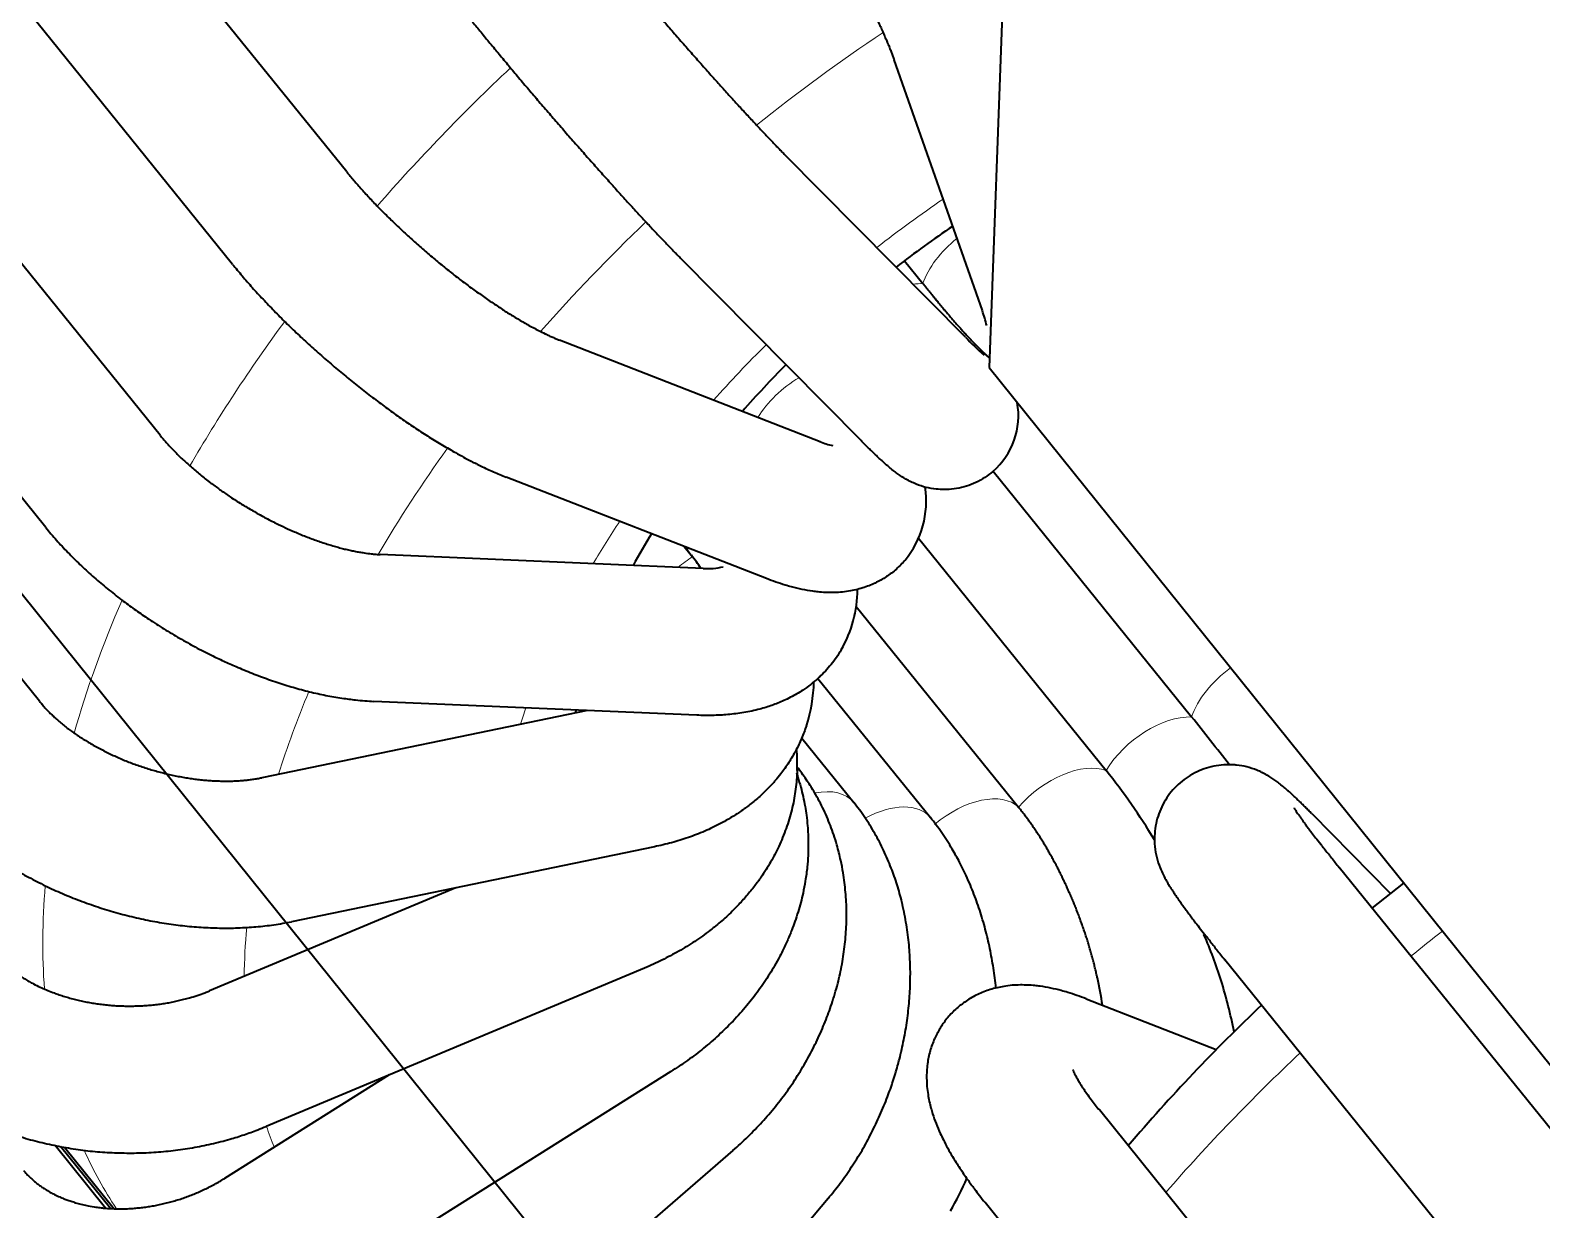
# Model space of a CAD drawing. Extents: x 23 to 417, y 3 to 294.
# Drawn here: x 360.153 to 362.21, y 127.856 to 129.461 of the extents above; entities that cross this region are included whole.
import ezdxf

# ---------------------------------------------------------------- set-up
doc = ezdxf.new("R2010")
doc.units = 0
doc.layers.get('0').update_dxf_attribs({"lineweight": 13})

# ---------------------------------------------------------------- blocks, each defined once
blk = doc.blocks.new('BLOCK4683')
at = {"color": 7, "lineweight": 35}
blk.add_line((88.586, 4.394), (-1.494, 116.384), dxfattribs=at)
blk = doc.blocks.new('BLOCK4697')
at = {"color": 7, "lineweight": 35, "ltscale": 0.298843}
blk.add_line((6.818, -19.943), (6.381, -31.889), dxfattribs=at)
at = {"color": 7, "lineweight": 35, "ltscale": 0.111987}
for p, q in [((2.009, -30.558), (-0.806, -27.074)), ((1.232, -31.187), (-1.584, -27.703)), ((0.738, -32.349), (-2.077, -28.865)), ((-0.039, -32.978), (-2.855, -29.494)), ((-0.083, -34.16), (-2.899, -30.676)), ((11.579, -38.776), (8.764, -35.292)), ((10.802, -39.404), (7.986, -35.92)), ((9.946, -40.426), (7.131, -36.941)), ((9.168, -41.054), (6.353, -37.57))]:
    blk.add_line(p, q, dxfattribs=at)
at = {"color": 7, "lineweight": 35, "ltscale": 0.045231}
blk.add_line((6.335, -31.502), (5.735, -29.796), dxfattribs=at)
at = {"color": 7, "lineweight": 35, "ltscale": 0.043663}
for p, q in [((6.22, -31.683), (4.991, -30.442)), ((5.509, -32.386), (4.281, -31.145))]:
    blk.add_line(p, q, dxfattribs=at)
at = {"color": 7, "lineweight": 35, "ltscale": 0.004997}
blk.add_line((5.804, -31.163), (5.93, -31.318), dxfattribs=at)
at = {"color": 7, "lineweight": 35, "ltscale": 0.047578}
for p, q in [((5.23, -32.394), (3.456, -31.702)), ((4.866, -33.325), (3.093, -32.634))]:
    blk.add_line(p, q, dxfattribs=at)
at = {"color": 7, "lineweight": 35, "ltscale": 0.167404}
blk.add_line((6.381, -31.889), (10.578, -37.106), dxfattribs=at)
at = {"color": 7, "lineweight": 35, "ltscale": 0.053729}
blk.add_line((6.408, -32.595), (7.759, -34.266), dxfattribs=at)
at = {"color": 7, "lineweight": 35, "ltscale": 0.001908}
blk.add_line((4.306, -33.107), (4.354, -33.166), dxfattribs=at)
at = {"color": 7, "lineweight": 35, "ltscale": 0.050819}
blk.add_line((5.9, -33.05), (7.178, -34.631), dxfattribs=at)
at = {"color": 7, "lineweight": 35, "ltscale": 0.054969}
for p, q in [((4.434, -33.256), (2.237, -33.162)), ((4.391, -34.255), (2.194, -34.161))]:
    blk.add_line(p, q, dxfattribs=at)
at = {"color": 7, "lineweight": 35, "ltscale": 0.043944}
blk.add_line((5.476, -33.514), (6.581, -34.881), dxfattribs=at)
at = {"color": 7, "lineweight": 35, "ltscale": 0.030437}
blk.add_line((5.216, -34.005), (5.981, -34.951), dxfattribs=at)
at = {"color": 7, "lineweight": 35, "ltscale": 0.056613}
blk.add_line((3.648, -34.223), (1.43, -34.68), dxfattribs=at)
at = {"color": 7, "lineweight": 35, "ltscale": 0.000517473}
blk.add_line((3.566, -34.24), (3.57, -34.22), dxfattribs=at)
at = {"color": 7, "lineweight": 35, "ltscale": 0.014055}
blk.add_line((5.105, -34.411), (5.459, -34.848), dxfattribs=at)
at = {"color": 7, "lineweight": 35, "ltscale": 0.019068}
blk.add_line((8.577, -34.924), (9.113, -35.467), dxfattribs=at)
at = {"color": 7, "lineweight": 35, "ltscale": 0.063065}
blk.add_line((4.103, -35.15), (1.632, -35.66), dxfattribs=at)
at = {"color": 7, "lineweight": 35, "ltscale": 0.045444}
blk.add_line((2.751, -35.429), (1.074, -36.131), dxfattribs=at)
at = {"color": 7, "lineweight": 35, "ltscale": 0.006878}
blk.add_line((8.987, -35.568), (9.203, -35.397), dxfattribs=at)
at = {"color": 7, "lineweight": 35, "ltscale": 0.069817}
blk.add_line((4.036, -35.975), (1.46, -37.053), dxfattribs=at)
at = {"color": 7, "lineweight": 35, "ltscale": 0.023733}
blk.add_line((7.042, -36.185), (7.926, -36.53), dxfattribs=at)
at = {"color": 7, "lineweight": 35, "ltscale": 0.033116}
blk.add_line((2.298, -36.702), (1.176, -37.407), dxfattribs=at)
at = {"color": 7, "lineweight": 35, "ltscale": 0.073979}
blk.add_line((4.214, -36.68), (1.708, -38.254), dxfattribs=at)
at = {"color": 7, "lineweight": 35, "ltscale": 0.013708}
blk.add_line((0.368, -37.61), (0.024, -37.183), dxfattribs=at)
at = {"color": 7, "lineweight": 35, "ltscale": 0.013548}
blk.add_line((0.402, -37.612), (0.061, -37.19), dxfattribs=at)
at = {"color": 7, "lineweight": 35, "ltscale": 0.013425}
blk.add_line((0.088, -37.195), (0.425, -37.613), dxfattribs=at)
at = {"color": 7, "lineweight": 35, "ltscale": 0.074915}
blk.add_line((4.637, -37.217), (2.372, -39.178), dxfattribs=at)
at = {"color": 7, "lineweight": 35, "ltscale": 0.072492}
blk.add_line((5.285, -37.543), (3.414, -39.759), dxfattribs=at)
at = {"color": 7, "lineweight": 35}
for centre, radius, start, end in [((10.359, -37.173), 7.541, 124.0815, 127.6931), ((5.647, -31.76), 0.734, 12.3137, 20.4983), ((7.814, -30.148), 2.213, 223.9075, 228.4388), ((10.066, -36.886), 7.131, 135.2956, 138.7914), ((6.074, -32.214), 0.506, 310.974, 9.849), ((5.424, -31.926), 0.506, 247.3749, 257.8075), ((5.316, -32.796), 0.637, 320.6611, 8.3286), ((8.486, -35.73), 5.17, 148.3891, 151.1512), ((3.508, -33.855), 1.091, 33.3116, 39.1396), ((4.47, -32.839), 0.418, 265.0067, 284.0091), ((4.65, -33.395), 0.835, 330.182, 359.7399), ((4.12, -33.998), 1.069, 342.112, 358.4094), ((-7.062, -46.219), 19.04, 37.6374, 38.8848), ((3.778, -34.587), 1.297, 358.0929, 4.5793), ((3.712, -37.392), 4.431, 31.1197, 38.537), ((5.087, -36.964), 3.012, 17.4804, 23.82), ((3.94, -36.734), 3.252, 8.9436, 12.2877), ((4.27, -37.18), 3.856, 11.5226, 16.8879), ((16.803, -45.276), 12.461, 133.4368, 139.5056), ((4.232, -36.533), 2.18, 329.9031, 336.3711)]:
    blk.add_arc(centre, radius, start, end, dxfattribs=at)
at = {"color": 7, "lineweight": 13}
for centre, major_axis, start_param, end_param in [((7.324, -33.421), (-5.444, -4.4), 4.5544, 4.707362), ((6.812, -32.788), (-6.222, -5.028), 4.840594, 5.00643), ((7.324, -33.421), (-3.889, -3.143), 4.570575, 4.682788), ((7.324, -33.421), (-5.444, -4.4), 4.850599, 5.00081), ((6.339, -31.24), (-0.389, -0.314), 4.699261, 5.539735), ((5.711, -31.705), (-0.389, -0.314), 3.740281, 3.912196), ((6.812, -32.788), (-6.222, -5.028), 5.137818, 5.298086), ((7.324, -33.421), (-3.889, -3.143), 4.883798, 4.989652), ((5.167, -32.255), (-0.389, -0.314), 4.461702, 5.268306), ((7.324, -33.421), (-5.444, -4.4), 5.152446, 5.286906), ((7.324, -33.421), (-3.889, -3.143), 5.209245, 5.283956), ((4.743, -32.852), (-0.389, -0.314), 6.080818, 6.283226), ((4.469, -33.456), (-0.389, -0.314), 4.525679, 4.769891), ((6.812, -32.788), (-6.222, -5.028), 5.445705, 5.594612), ((8.168, -34.188), (-0.389, -0.314), 4.614843, 5.539735), ((7.324, -33.421), (-5.444, -4.4), 5.45956, 5.565163), ((7.324, -33.421), (-3.889, -3.143), 5.539001, 5.568711), ((7.54, -34.653), (-0.389, -0.314), 3.740281, 5.277936), ((6.871, -35.002), (-0.389, -0.314), 3.478482, 5.016136), ((5.07, -35.162), (-0.389, -0.314), 3.141563, 3.976627), ((5.592, -35.266), (-0.389, -0.314), 3.141554, 4.400798), ((6.207, -35.211), (-0.389, -0.314), 3.216682, 4.754337), ((6.812, -32.788), (-6.222, -5.028), 5.773416, 5.903277), ((7.324, -33.421), (-5.444, -4.4), 5.769166, 5.837971), ((12.189, -39.488), (-6.222, -5.028), 4.681428, 4.71574), ((12.189, -39.488), (-6.222, -5.028), 4.841096, 5.008424), ((7.324, -33.421), (-5.444, -4.4), 6.069778, 6.105779), ((6.812, -32.788), (-6.222, -5.028), 6.132011, 6.229031)]:
    blk.add_ellipse(centre, major_axis=major_axis, ratio=0.580228, start_param=start_param, end_param=end_param, dxfattribs=at)
at = {"color": 7, "lineweight": 35}
for points, degree, knots in [([(4.749, -28.141), (4.758, -28.151), (4.775, -28.172), (4.8, -28.204), (4.826, -28.238), (4.852, -28.272), (4.879, -28.307), (4.905, -28.344), (4.933, -28.381), (4.96, -28.419), (4.987, -28.458), (5.015, -28.497), (5.043, -28.537), (5.07, -28.578), (5.098, -28.619), (5.125, -28.661), (5.153, -28.703), (5.18, -28.745), (5.207, -28.788), (5.234, -28.831), (5.261, -28.874), (5.287, -28.917), (5.313, -28.96), (5.339, -29.003), (5.364, -29.046), (5.389, -29.088), (5.413, -29.131), (5.437, -29.173), (5.46, -29.214), (5.483, -29.256), (5.504, -29.296), (5.526, -29.337), (5.546, -29.376), (5.571, -29.424), (5.599, -29.481), (5.622, -29.529), (5.64, -29.567), (5.653, -29.595), (5.667, -29.628), (5.681, -29.66), (5.694, -29.69), (5.706, -29.719), (5.716, -29.746), (5.726, -29.771), (5.732, -29.788), (5.735, -29.796)], 3, [0, 0, 0, 0, 0.039821, 0.080876, 0.12309, 0.166377, 0.210668, 0.255882, 0.301952, 0.348799, 0.396358, 0.444546, 0.493307, 0.542529, 0.592187, 0.642167, 0.692426, 0.742869, 0.793437, 0.844047, 0.894628, 0.945112, 0.995412, 1.045474, 1.095197, 1.144547, 1.193398, 1.241738, 1.289445, 1.336467, 1.382721, 1.428142, 1.472649, 1.516175, 1.590544, 1.661162, 1.678913, 1.716399, 1.752419, 1.786888, 1.819699, 1.850882, 1.880197, 1.907546, 1.932805, 1.932805, 1.932805, 1.932805]), ([(3.643, -28.908), (3.652, -28.919), (3.67, -28.942), (3.698, -28.976), (3.726, -29.011), (3.755, -29.046), (3.785, -29.083), (3.816, -29.119), (3.847, -29.157), (3.878, -29.195), (3.911, -29.233), (3.943, -29.271), (3.976, -29.31), (4.009, -29.35), (4.043, -29.389), (4.077, -29.429), (4.111, -29.469), (4.145, -29.508), (4.18, -29.548), (4.214, -29.588), (4.249, -29.628), (4.283, -29.667), (4.318, -29.707), (4.352, -29.746), (4.386, -29.785), (4.42, -29.823), (4.454, -29.861), (4.487, -29.899), (4.521, -29.936), (4.553, -29.972), (4.586, -30.008), (4.618, -30.044), (4.649, -30.078), (4.68, -30.112), (4.71, -30.145), (4.74, -30.177), (4.769, -30.208), (4.797, -30.239), (4.824, -30.268), (4.851, -30.296), (4.877, -30.323), (4.902, -30.349), (4.925, -30.374), (4.948, -30.398), (4.97, -30.42), (4.984, -30.435), (4.991, -30.442)], 3, [0, 0, 0, 0, 0.04293, 0.08693, 0.132002, 0.178026, 0.224997, 0.272795, 0.321389, 0.370684, 0.420647, 0.47118, 0.522231, 0.573718, 0.625594, 0.677768, 0.730175, 0.782746, 0.835418, 0.888113, 0.940763, 0.993303, 1.045648, 1.09774, 1.149513, 1.200901, 1.251808, 1.302192, 1.35197, 1.401095, 1.449462, 1.497046, 1.543747, 1.58954, 1.634299, 1.678029, 1.720599, 1.762025, 1.802139, 1.840999, 1.878404, 1.914451, 1.948953, 1.981874, 2.013145, 2.04268, 2.04268, 2.04268, 2.04268]), ([(2.865, -29.537), (2.874, -29.549), (2.894, -29.572), (2.923, -29.608), (2.953, -29.645), (2.984, -29.682), (3.015, -29.72), (3.047, -29.758), (3.079, -29.797), (3.112, -29.837), (3.145, -29.876), (3.179, -29.916), (3.213, -29.957), (3.247, -29.997), (3.282, -30.038), (3.317, -30.079), (3.352, -30.12), (3.388, -30.161), (3.423, -30.202), (3.459, -30.243), (3.494, -30.284), (3.53, -30.325), (3.566, -30.366), (3.601, -30.406), (3.637, -30.447), (3.672, -30.486), (3.707, -30.526), (3.742, -30.565), (3.776, -30.603), (3.81, -30.641), (3.844, -30.679), (3.877, -30.715), (3.91, -30.752), (3.942, -30.787), (3.974, -30.822), (4.005, -30.856), (4.036, -30.889), (4.066, -30.921), (4.095, -30.952), (4.124, -30.983), (4.152, -31.012), (4.179, -31.041), (4.206, -31.068), (4.231, -31.095), (4.256, -31.12), (4.273, -31.137), (4.281, -31.145)], 3, [0, 0, 0, 0, 0.045386, 0.091803, 0.13914, 0.187393, 0.236451, 0.286308, 0.336877, 0.388123, 0.439951, 0.492331, 0.545185, 0.59846, 0.652073, 0.705979, 0.76011, 0.814396, 0.868768, 0.923166, 0.977521, 1.031765, 1.085843, 1.139681, 1.19321, 1.246362, 1.299098, 1.35133, 1.403011, 1.454059, 1.504451, 1.554087, 1.602942, 1.65092, 1.698032, 1.744153, 1.789297, 1.833342, 1.876348, 1.918151, 1.958841, 1.998232, 2.036426, 2.073348, 2.108979, 2.14332, 2.14332, 2.14332, 2.14332]), ([(2.009, -30.558), (2.017, -30.568), (2.033, -30.587), (2.058, -30.617), (2.084, -30.647), (2.111, -30.678), (2.14, -30.709), (2.169, -30.741), (2.199, -30.773), (2.23, -30.805), (2.262, -30.837), (2.295, -30.87), (2.329, -30.902), (2.363, -30.935), (2.398, -30.968), (2.433, -31), (2.469, -31.033), (2.506, -31.065), (2.543, -31.097), (2.58, -31.129), (2.617, -31.16), (2.655, -31.191), (2.693, -31.222), (2.731, -31.252), (2.769, -31.282), (2.807, -31.31), (2.845, -31.339), (2.883, -31.366), (2.921, -31.393), (2.958, -31.42), (2.995, -31.445), (3.032, -31.469), (3.068, -31.493), (3.103, -31.516), (3.138, -31.537), (3.172, -31.558), (3.206, -31.578), (3.241, -31.598), (3.276, -31.617), (3.316, -31.638), (3.352, -31.656), (3.385, -31.672), (3.41, -31.683), (3.434, -31.693), (3.449, -31.7), (3.456, -31.702)], 3, [0, 0, 0, 0, 0.037381, 0.076067, 0.115986, 0.15705, 0.199152, 0.242238, 0.286235, 0.331065, 0.376631, 0.422877, 0.469727, 0.517108, 0.564929, 0.613129, 0.661633, 0.710365, 0.759245, 0.808203, 0.857165, 0.906053, 0.954798, 1.003321, 1.051545, 1.099395, 1.146811, 1.193702, 1.239993, 1.28561, 1.330497, 1.374555, 1.417708, 1.459884, 1.501026, 1.541029, 1.579806, 1.617283, 1.660875, 1.70225, 1.752511, 1.782263, 1.810087, 1.835876, 1.859507, 1.859507, 1.859507, 1.859507]), ([(1.232, -31.187), (1.242, -31.2), (1.264, -31.226), (1.297, -31.266), (1.331, -31.305), (1.366, -31.345), (1.402, -31.385), (1.439, -31.424), (1.477, -31.464), (1.515, -31.504), (1.554, -31.544), (1.594, -31.583), (1.635, -31.623), (1.676, -31.662), (1.718, -31.701), (1.76, -31.74), (1.803, -31.779), (1.847, -31.817), (1.891, -31.855), (1.935, -31.893), (1.979, -31.93), (2.024, -31.967), (2.069, -32.003), (2.115, -32.039), (2.16, -32.075), (2.206, -32.109), (2.251, -32.143), (2.297, -32.177), (2.343, -32.21), (2.389, -32.242), (2.434, -32.273), (2.48, -32.303), (2.525, -32.333), (2.57, -32.362), (2.615, -32.39), (2.66, -32.417), (2.705, -32.443), (2.752, -32.47), (2.802, -32.498), (2.86, -32.528), (2.914, -32.556), (2.966, -32.58), (3.008, -32.599), (3.051, -32.617), (3.079, -32.629), (3.093, -32.634)], 3, [0, 0, 0, 0, 0.050832, 0.102404, 0.154685, 0.207657, 0.261213, 0.315396, 0.370162, 0.425474, 0.481258, 0.5375, 0.594154, 0.651172, 0.708492, 0.766076, 0.823873, 0.881831, 0.939894, 0.998012, 1.056132, 1.114201, 1.172168, 1.229978, 1.287579, 1.34492, 1.401962, 1.458643, 1.514916, 1.570734, 1.626082, 1.680888, 1.735114, 1.788715, 1.841733, 1.894063, 1.945685, 1.996569, 2.057372, 2.117061, 2.193091, 2.240566, 2.28733, 2.333412, 2.378858, 2.378858, 2.378858, 2.378858]), ([(5.93, -31.318), (6.004, -31.41), (6.074, -31.495), (6.139, -31.571), (6.224, -31.667), (6.294, -31.739), (6.314, -31.759), (6.339, -31.783), (6.364, -31.807), (6.371, -31.813), (6.377, -31.819), (6.383, -31.825)], 5, [0, 0, 0, 0, 0, 0, 1.37408, 1.37408, 1.37408, 2.033332, 2.033332, 2.033332, 2.241596, 2.241596, 2.241596, 2.241596, 2.241596, 2.241596]), ([(0.738, -32.349), (0.745, -32.358), (0.759, -32.375), (0.781, -32.4), (0.805, -32.426), (0.83, -32.452), (0.856, -32.479), (0.883, -32.505), (0.912, -32.532), (0.942, -32.559), (0.973, -32.586), (1.005, -32.613), (1.038, -32.639), (1.066, -32.662), (1.104, -32.69), (1.152, -32.725), (1.207, -32.763), (1.254, -32.794), (1.292, -32.818), (1.331, -32.841), (1.37, -32.864), (1.41, -32.887), (1.45, -32.909), (1.49, -32.93), (1.537, -32.953), (1.591, -32.979), (1.645, -33.003), (1.691, -33.023), (1.731, -33.039), (1.77, -33.054), (1.809, -33.068), (1.847, -33.081), (1.885, -33.093), (1.922, -33.104), (1.959, -33.115), (1.994, -33.124), (2.029, -33.132), (2.063, -33.139), (2.095, -33.145), (2.133, -33.151), (2.17, -33.156), (2.207, -33.16), (2.227, -33.161), (2.237, -33.162)], 3, [0, 0, 0, 0, 0.032228, 0.06584, 0.10077, 0.136945, 0.174156, 0.212453, 0.251754, 0.291995, 0.333006, 0.374805, 0.417312, 0.460455, 0.482823, 0.559682, 0.637749, 0.68292, 0.728289, 0.773786, 0.819339, 0.864877, 0.910327, 0.955618, 1.000679, 1.068557, 1.135475, 1.177228, 1.220107, 1.262319, 1.303791, 1.344441, 1.384293, 1.423173, 1.461013, 1.497737, 1.533393, 1.567771, 1.600795, 1.632399, 1.682303, 1.714057, 1.743405, 1.743405, 1.743405, 1.743405]), ([(6.406, -32.596), (6.389, -32.611), (6.352, -32.639), (6.292, -32.673), (6.227, -32.698), (6.16, -32.714), (6.095, -32.72), (6.048, -32.719), (6.002, -32.715), (5.951, -32.706), (5.881, -32.683), (5.818, -32.652), (5.769, -32.621), (5.733, -32.594), (5.705, -32.571), (5.679, -32.549), (5.657, -32.529), (5.638, -32.512), (5.618, -32.493), (5.598, -32.474), (5.577, -32.453), (5.555, -32.432), (5.532, -32.41), (5.517, -32.394), (5.509, -32.386)], 3, [0, 0, 0, 0, 0.06879, 0.137611, 0.2065, 0.275509, 0.344728, 0.401706, 0.414348, 0.484687, 0.556624, 0.633175, 0.696162, 0.729959, 0.768075, 0.805017, 0.830607, 0.856857, 0.883998, 0.912176, 0.94145, 0.971933, 1.003688, 1.036727, 1.036727, 1.036727, 1.036727]), ([(-0.039, -32.978), (-0.028, -32.992), (-0.004, -33.021), (0.033, -33.064), (0.071, -33.106), (0.111, -33.147), (0.151, -33.188), (0.193, -33.229), (0.235, -33.269), (0.279, -33.308), (0.324, -33.347), (0.37, -33.385), (0.416, -33.423), (0.456, -33.454), (0.508, -33.494), (0.574, -33.541), (0.649, -33.593), (0.713, -33.635), (0.765, -33.668), (0.818, -33.7), (0.871, -33.731), (0.924, -33.761), (0.978, -33.791), (1.033, -33.819), (1.097, -33.851), (1.171, -33.887), (1.245, -33.92), (1.31, -33.947), (1.365, -33.969), (1.421, -33.991), (1.477, -34.011), (1.532, -34.03), (1.588, -34.048), (1.644, -34.065), (1.7, -34.081), (1.756, -34.095), (1.811, -34.108), (1.866, -34.12), (1.921, -34.13), (1.989, -34.141), (2.059, -34.15), (2.132, -34.157), (2.173, -34.16), (2.194, -34.161)], 3, [0, 0, 0, 0, 0.05577, 0.112046, 0.168819, 0.226082, 0.283656, 0.341695, 0.400188, 0.459108, 0.518351, 0.57797, 0.637945, 0.698244, 0.72931, 0.835234, 0.941803, 1.003133, 1.064574, 1.126085, 1.187627, 1.249162, 1.310648, 1.372047, 1.433317, 1.526117, 1.618409, 1.676492, 1.736661, 1.796491, 1.855954, 1.915028, 1.973776, 2.032087, 2.089937, 2.147314, 2.20439, 2.260972, 2.317056, 2.372636, 2.465553, 2.528891, 2.591661, 2.591661, 2.591661, 2.591661]), ([(5.809, -33.199), (5.79, -33.221), (5.751, -33.262), (5.682, -33.314), (5.605, -33.358), (5.534, -33.386), (5.473, -33.402), (5.422, -33.412), (5.37, -33.419), (5.317, -33.421), (5.265, -33.42), (5.221, -33.417), (5.168, -33.41), (5.108, -33.4), (5.045, -33.385), (4.986, -33.368), (4.929, -33.349), (4.887, -33.334), (4.866, -33.325)], 3, [0, 0, 0, 0, 0.08469, 0.170302, 0.258001, 0.349479, 0.39899, 0.447651, 0.503393, 0.557862, 0.607599, 0.656435, 0.692459, 0.766454, 0.839989, 0.885601, 0.951899, 1.019178, 1.019178, 1.019178, 1.019178]), ([(5.374, -33.81), (5.364, -33.827), (5.342, -33.862), (5.306, -33.91), (5.267, -33.955), (5.237, -33.985), (5.204, -34.015), (5.167, -34.046), (5.105, -34.091), (5.043, -34.127), (4.973, -34.161), (4.903, -34.189), (4.83, -34.211), (4.766, -34.227), (4.712, -34.237), (4.657, -34.245), (4.603, -34.251), (4.55, -34.255), (4.497, -34.256), (4.444, -34.257), (4.409, -34.256), (4.391, -34.255)], 3, [0, 0, 0, 0, 0.061433, 0.122806, 0.180906, 0.238869, 0.249037, 0.315976, 0.382621, 0.478947, 0.53007, 0.617215, 0.704087, 0.759113, 0.814179, 0.869349, 0.924667, 0.977039, 1.02965, 1.082573, 1.135843, 1.135843, 1.135843, 1.135843]), ([(-0.083, -34.16), (-0.077, -34.167), (-0.065, -34.182), (-0.046, -34.204), (-0.025, -34.226), (-0.003, -34.248), (0.021, -34.27), (0.046, -34.292), (0.072, -34.314), (0.1, -34.337), (0.129, -34.359), (0.16, -34.38), (0.191, -34.402), (0.224, -34.422), (0.257, -34.443), (0.292, -34.463), (0.328, -34.482), (0.364, -34.501), (0.401, -34.519), (0.439, -34.537), (0.478, -34.554), (0.517, -34.57), (0.556, -34.585), (0.597, -34.599), (0.637, -34.613), (0.678, -34.626), (0.719, -34.637), (0.76, -34.648), (0.801, -34.658), (0.842, -34.667), (0.883, -34.675), (0.924, -34.682), (0.964, -34.688), (1.004, -34.693), (1.044, -34.697), (1.083, -34.7), (1.122, -34.702), (1.16, -34.703), (1.197, -34.703), (1.233, -34.703), (1.268, -34.701), (1.303, -34.699), (1.336, -34.695), (1.369, -34.691), (1.4, -34.686), (1.42, -34.682), (1.43, -34.68)], 3, [0, 0, 0, 0, 0.027811, 0.056905, 0.087246, 0.118798, 0.150849, 0.183981, 0.219039, 0.255103, 0.291502, 0.328742, 0.366776, 0.405542, 0.44491, 0.484889, 0.525419, 0.566443, 0.607849, 0.649625, 0.691709, 0.73404, 0.776534, 0.819151, 0.861829, 0.904504, 0.947123, 0.989617, 1.031923, 1.073978, 1.115758, 1.157163, 1.198136, 1.238613, 1.278596, 1.317961, 1.35665, 1.39461, 1.43166, 1.467869, 1.503174, 1.537512, 1.571336, 1.604052, 1.635614, 1.665964, 1.665964, 1.665964, 1.665964]), ([(5.137, -34.326), (5.127, -34.355), (5.106, -34.413), (5.066, -34.497), (5.018, -34.578), (4.971, -34.645), (4.923, -34.703), (4.876, -34.755), (4.818, -34.81), (4.756, -34.862), (4.69, -34.91), (4.623, -34.953), (4.559, -34.989), (4.499, -35.019), (4.445, -35.044), (4.39, -35.067), (4.334, -35.087), (4.277, -35.106), (4.22, -35.123), (4.162, -35.137), (4.122, -35.146), (4.103, -35.15)], 3, [0, 0, 0, 0, 0.091888, 0.183763, 0.278678, 0.373605, 0.428833, 0.505643, 0.582528, 0.670144, 0.748232, 0.826533, 0.90868, 0.967852, 1.027243, 1.086868, 1.146751, 1.206295, 1.266131, 1.326272, 1.386729, 1.386729, 1.386729, 1.386729]), ([(5.074, -34.63), (5.074, -34.636), (5.073, -34.662), (5.07, -34.71), (5.062, -34.773), (5.052, -34.836), (5.038, -34.899), (5.02, -34.962), (5, -35.025), (4.976, -35.087), (4.95, -35.146), (4.923, -35.202), (4.894, -35.254), (4.863, -35.306), (4.827, -35.36), (4.783, -35.42), (4.73, -35.485), (4.666, -35.556), (4.593, -35.627), (4.529, -35.682), (4.474, -35.725), (4.429, -35.758), (4.377, -35.794), (4.323, -35.828), (4.268, -35.861), (4.212, -35.892), (4.154, -35.922), (4.096, -35.949), (4.056, -35.967), (4.036, -35.975)], 3, [0, 0, 0, 0, 0.016657, 0.080078, 0.143535, 0.207002, 0.2705, 0.336863, 0.403284, 0.469771, 0.536338, 0.596205, 0.656158, 0.716208, 0.77636, 0.849894, 0.939266, 1.028966, 1.136375, 1.244351, 1.282505, 1.346026, 1.409772, 1.473746, 1.537948, 1.602102, 1.666485, 1.731099, 1.795938, 1.795938, 1.795938, 1.795938]), ([(5.069, -34.648), (5.072, -34.657), (5.083, -34.689), (5.099, -34.742), (5.115, -34.809), (5.128, -34.873), (5.138, -34.939), (5.147, -35.021), (5.151, -35.112), (5.149, -35.206), (5.143, -35.294), (5.131, -35.379), (5.116, -35.46), (5.099, -35.53), (5.081, -35.594), (5.06, -35.656), (5.036, -35.723), (5.002, -35.802), (4.963, -35.884), (4.922, -35.958), (4.887, -36.017), (4.85, -36.074), (4.812, -36.128), (4.772, -36.181), (4.73, -36.232), (4.686, -36.284), (4.639, -36.335), (4.59, -36.385), (4.541, -36.431), (4.49, -36.477), (4.438, -36.521), (4.384, -36.563), (4.329, -36.604), (4.272, -36.643), (4.234, -36.668), (4.214, -36.68)], 3, [0, 0, 0, 0, 0.027583, 0.100989, 0.167381, 0.234741, 0.296106, 0.367896, 0.48149, 0.570333, 0.649011, 0.745483, 0.828675, 0.895078, 0.961623, 1.029485, 1.089969, 1.17447, 1.28772, 1.361049, 1.428099, 1.495332, 1.563143, 1.628095, 1.69291, 1.762146, 1.833255, 1.901297, 1.969372, 2.03761, 2.106011, 2.174431, 2.242988, 2.311672, 2.38047, 2.38047, 2.38047, 2.38047]), ([(4.637, -37.217), (4.654, -37.202), (4.689, -37.171), (4.739, -37.123), (4.788, -37.074), (4.836, -37.023), (4.882, -36.971), (4.926, -36.918), (4.969, -36.863), (5.01, -36.808), (5.049, -36.751), (5.087, -36.693), (5.123, -36.633), (5.156, -36.573), (5.188, -36.512), (5.218, -36.45), (5.246, -36.388), (5.271, -36.326), (5.294, -36.265), (5.316, -36.201), (5.336, -36.133), (5.355, -36.065), (5.37, -35.998), (5.383, -35.931), (5.393, -35.864), (5.401, -35.797), (5.407, -35.729), (5.41, -35.661), (5.411, -35.593), (5.409, -35.526), (5.404, -35.459), (5.397, -35.393), (5.387, -35.321), (5.37, -35.235), (5.349, -35.149), (5.324, -35.07), (5.301, -35.006), (5.276, -34.944), (5.248, -34.883), (5.218, -34.826), (5.182, -34.762), (5.135, -34.689), (5.096, -34.635), (5.075, -34.608)], 3, [0, 0, 0, 0, 0.069404, 0.138825, 0.208248, 0.277662, 0.347068, 0.416436, 0.485754, 0.555011, 0.624249, 0.693394, 0.76244, 0.831385, 0.900311, 0.969094, 1.038012, 1.104851, 1.168762, 1.234455, 1.308894, 1.379386, 1.447399, 1.515261, 1.582953, 1.650764, 1.719056, 1.787076, 1.855041, 1.922154, 1.988799, 2.055315, 2.121694, 2.207349, 2.316908, 2.388502, 2.454597, 2.521616, 2.588415, 2.656168, 2.715987, 2.809019, 2.914463, 2.914463, 2.914463, 2.914463]), ([(8.577, -34.924), (8.569, -34.917), (8.554, -34.901), (8.531, -34.879), (8.51, -34.858), (8.489, -34.837), (8.468, -34.818), (8.448, -34.799), (8.429, -34.781), (8.407, -34.762), (8.381, -34.74), (8.353, -34.717), (8.317, -34.69), (8.268, -34.659), (8.205, -34.628), (8.135, -34.605), (8.084, -34.596), (8.038, -34.592), (7.991, -34.591), (7.926, -34.597), (7.859, -34.613), (7.795, -34.638), (7.734, -34.672), (7.698, -34.699), (7.68, -34.714)], 3, [0, 0, 0, 0, 0.033039, 0.064793, 0.095277, 0.12455, 0.152729, 0.17987, 0.20612, 0.231709, 0.268652, 0.306768, 0.340565, 0.403551, 0.480103, 0.552039, 0.622379, 0.635021, 0.691999, 0.761218, 0.830227, 0.899115, 0.967936, 1.036727, 1.036727, 1.036727, 1.036727]), ([(7.68, -34.714), (7.663, -34.73), (7.63, -34.762), (7.588, -34.817), (7.554, -34.877), (7.529, -34.941), (7.512, -35.009), (7.505, -35.078), (7.507, -35.151), (7.52, -35.223), (7.541, -35.288), (7.565, -35.34), (7.585, -35.378), (7.601, -35.406), (7.615, -35.428), (7.629, -35.449), (7.643, -35.471), (7.658, -35.493), (7.674, -35.515), (7.691, -35.539), (7.708, -35.563), (7.726, -35.587), (7.746, -35.613), (7.766, -35.64), (7.79, -35.672), (7.82, -35.711), (7.852, -35.751), (7.88, -35.787), (7.905, -35.819), (7.931, -35.852), (7.959, -35.886), (7.977, -35.909), (7.986, -35.92)], 3, [0, 0, 0, 0, 0.06879, 0.137611, 0.2065, 0.27551, 0.344729, 0.414324, 0.484647, 0.561314, 0.633144, 0.688723, 0.734173, 0.76059, 0.78624, 0.811827, 0.83783, 0.864269, 0.891642, 0.9201, 0.949722, 0.980559, 1.012658, 1.046056, 1.080752, 1.135617, 1.193342, 1.232334, 1.273275, 1.315456, 1.358715, 1.403112, 1.403112, 1.403112, 1.403112]), ([(-0.861, -34.789), (-0.849, -34.804), (-0.823, -34.835), (-0.783, -34.88), (-0.741, -34.924), (-0.698, -34.967), (-0.654, -35.008), (-0.608, -35.048), (-0.561, -35.088), (-0.512, -35.127), (-0.462, -35.165), (-0.412, -35.201), (-0.36, -35.236), (-0.307, -35.27), (-0.253, -35.303), (-0.198, -35.335), (-0.142, -35.365), (-0.086, -35.394), (-0.029, -35.422), (0.03, -35.449), (0.088, -35.475), (0.148, -35.499), (0.208, -35.522), (0.269, -35.544), (0.33, -35.565), (0.391, -35.584), (0.453, -35.602), (0.515, -35.618), (0.578, -35.633), (0.64, -35.647), (0.703, -35.659), (0.766, -35.67), (0.829, -35.679), (0.892, -35.687), (0.955, -35.693), (1.018, -35.698), (1.081, -35.701), (1.143, -35.703), (1.206, -35.704), (1.268, -35.702), (1.33, -35.699), (1.391, -35.695), (1.452, -35.689), (1.513, -35.681), (1.573, -35.671), (1.612, -35.664), (1.632, -35.66)], 3, [0, 0, 0, 0, 0.059922, 0.120168, 0.18074, 0.241639, 0.301736, 0.362143, 0.424576, 0.487344, 0.549375, 0.611722, 0.674367, 0.737297, 0.800369, 0.86369, 0.927239, 0.990993, 1.054867, 1.118899, 1.183064, 1.247337, 1.311667, 1.376051, 1.440461, 1.504872, 1.569261, 1.633596, 1.697847, 1.761991, 1.826042, 1.889933, 1.95364, 2.01714, 2.080503, 2.143616, 2.206462, 2.26902, 2.331448, 2.39356, 2.455351, 2.516815, 2.578201, 2.639251, 2.699965, 2.760351, 2.760351, 2.760351, 2.760351]), ([(5.285, -37.543), (5.299, -37.526), (5.327, -37.492), (5.368, -37.439), (5.407, -37.385), (5.445, -37.329), (5.481, -37.273), (5.516, -37.216), (5.549, -37.157), (5.58, -37.098), (5.61, -37.037), (5.638, -36.976), (5.665, -36.914), (5.695, -36.838), (5.727, -36.747), (5.753, -36.661), (5.772, -36.589), (5.786, -36.53), (5.8, -36.464), (5.813, -36.398), (5.823, -36.332), (5.831, -36.266), (5.837, -36.199), (5.842, -36.133), (5.844, -36.066), (5.845, -36), (5.843, -35.934), (5.84, -35.868), (5.834, -35.8), (5.826, -35.732), (5.815, -35.663), (5.802, -35.594), (5.788, -35.528), (5.772, -35.467), (5.755, -35.409), (5.736, -35.351), (5.714, -35.293), (5.69, -35.234), (5.663, -35.174), (5.634, -35.116), (5.603, -35.059), (5.57, -35.004), (5.535, -34.95), (5.498, -34.898), (5.472, -34.865), (5.459, -34.848)], 3, [0, 0, 0, 0, 0.066554, 0.133252, 0.200086, 0.267043, 0.33404, 0.401135, 0.468315, 0.535564, 0.602839, 0.670153, 0.737493, 0.804843, 0.915837, 1.026749, 1.074037, 1.141251, 1.208384, 1.275422, 1.342355, 1.409244, 1.476003, 1.542619, 1.609083, 1.67551, 1.741769, 1.80785, 1.873744, 1.944224, 2.014482, 2.084517, 2.154332, 2.215139, 2.27578, 2.336257, 2.396575, 2.462049, 2.527346, 2.592472, 2.657438, 2.721591, 2.785605, 2.849487, 2.913241, 2.913241, 2.913241, 2.913241]), ([(6.427, -36.111), (6.425, -36.088), (6.42, -36.043), (6.41, -35.975), (6.399, -35.909), (6.386, -35.842), (6.372, -35.776), (6.355, -35.711), (6.337, -35.646), (6.317, -35.582), (6.295, -35.519), (6.272, -35.457), (6.246, -35.393), (6.215, -35.326), (6.177, -35.249), (6.136, -35.176), (6.095, -35.11), (6.059, -35.055), (6.021, -35.002), (5.995, -34.968), (5.981, -34.951)], 3, [0, 0, 0, 0, 0.068181, 0.136209, 0.204059, 0.271737, 0.33929, 0.406597, 0.473656, 0.540529, 0.607243, 0.673658, 0.739778, 0.815137, 0.895739, 0.996985, 1.064846, 1.129884, 1.194638, 1.259142, 1.259142, 1.259142, 1.259142]), ([(7.117, -36.042), (7.09, -35.915), (7.054, -35.788), (7.011, -35.661), (6.913, -35.414), (6.791, -35.183), (6.725, -35.073), (6.655, -34.972), (6.581, -34.881)], 5, [0, 0, 0, 0, 0, 0, 1.033654, 1.033654, 1.033654, 2.04444, 2.04444, 2.04444, 2.04444, 2.04444, 2.04444]), ([(8.456, -34.886), (8.456, -34.887), (8.458, -34.89), (8.462, -34.896), (8.468, -34.905), (8.476, -34.917), (8.486, -34.931), (8.497, -34.947), (8.51, -34.965), (8.524, -34.985), (8.54, -35.006), (8.557, -35.029), (8.578, -35.057), (8.605, -35.091), (8.634, -35.128), (8.661, -35.163), (8.686, -35.194), (8.711, -35.225), (8.737, -35.258), (8.755, -35.28), (8.764, -35.292)], 3, [0, 0, 0, 0, 0.0026903, 0.009819, 0.020856, 0.0351628, 0.0523007, 0.0721129, 0.0943932, 0.1189392, 0.1456034, 0.1743325, 0.2050155, 0.2496517, 0.306138, 0.3441321, 0.3831245, 0.4236854, 0.4656892, 0.5089833, 0.5089833, 0.5089833, 0.5089833]), ([(-0.4, -35.866), (-0.395, -35.873), (-0.384, -35.885), (-0.367, -35.904), (-0.348, -35.923), (-0.329, -35.942), (-0.307, -35.961), (-0.285, -35.979), (-0.261, -35.998), (-0.236, -36.016), (-0.21, -36.033), (-0.182, -36.05), (-0.153, -36.067), (-0.118, -36.086), (-0.079, -36.105), (-0.035, -36.124), (0.005, -36.14), (0.043, -36.154), (0.079, -36.166), (0.116, -36.177), (0.153, -36.187), (0.191, -36.196), (0.23, -36.205), (0.269, -36.212), (0.308, -36.218), (0.348, -36.223), (0.388, -36.228), (0.428, -36.231), (0.469, -36.233), (0.509, -36.234), (0.55, -36.234), (0.59, -36.233), (0.631, -36.231), (0.671, -36.228), (0.71, -36.224), (0.75, -36.219), (0.788, -36.213), (0.827, -36.206), (0.864, -36.197), (0.901, -36.188), (0.944, -36.177), (0.991, -36.162), (1.037, -36.146), (1.064, -36.135), (1.074, -36.131)], 3, [0, 0, 0, 0, 0.024436, 0.049855, 0.076266, 0.103662, 0.131858, 0.161003, 0.191081, 0.222068, 0.253789, 0.286358, 0.319743, 0.353918, 0.405512, 0.450832, 0.497166, 0.534466, 0.572294, 0.610614, 0.649376, 0.688493, 0.72796, 0.76773, 0.807757, 0.847968, 0.888339, 0.92882, 0.969363, 1.009918, 1.050436, 1.090869, 1.131168, 1.171306, 1.211213, 1.250839, 1.290141, 1.329111, 1.367661, 1.405744, 1.443321, 1.499644, 1.554518, 1.587889, 1.587889, 1.587889, 1.587889]), ([(7.042, -36.185), (7.021, -36.177), (6.979, -36.162), (6.923, -36.143), (6.863, -36.126), (6.801, -36.111), (6.74, -36.1), (6.688, -36.094), (6.643, -36.091), (6.591, -36.09), (6.537, -36.092), (6.484, -36.099), (6.434, -36.109), (6.374, -36.125), (6.302, -36.153), (6.225, -36.197), (6.157, -36.25), (6.118, -36.29), (6.1, -36.311)], 3, [0, 0, 0, 0, 0.067279, 0.133576, 0.179188, 0.252723, 0.326719, 0.362743, 0.411579, 0.461316, 0.517511, 0.575042, 0.621984, 0.669698, 0.761176, 0.852697, 0.934486, 1.019176, 1.019176, 1.019176, 1.019176]), ([(6.1, -36.311), (6.082, -36.333), (6.05, -36.377), (6.023, -36.427), (5.999, -36.479), (5.977, -36.539), (5.962, -36.614), (5.956, -36.677), (5.955, -36.728), (5.957, -36.781), (5.964, -36.833), (5.973, -36.882), (5.984, -36.926), (5.999, -36.977), (6.019, -37.034), (6.045, -37.094), (6.071, -37.149), (6.099, -37.202), (6.128, -37.253), (6.156, -37.298), (6.181, -37.336), (6.207, -37.375), (6.24, -37.423), (6.276, -37.472), (6.316, -37.524), (6.34, -37.555), (6.353, -37.57)], 3, [0, 0, 0, 0, 0.08469, 0.160808, 0.170336, 0.258024, 0.349503, 0.399038, 0.447704, 0.503441, 0.557885, 0.605867, 0.653004, 0.692483, 0.764875, 0.836808, 0.885628, 0.950326, 1.015951, 1.061359, 1.1074, 1.15412, 1.201548, 1.281005, 1.33891, 1.397865, 1.397865, 1.397865, 1.397865]), ([(-1.178, -36.495), (-1.164, -36.511), (-1.137, -36.544), (-1.095, -36.59), (-1.05, -36.636), (-1.004, -36.679), (-0.957, -36.722), (-0.908, -36.762), (-0.857, -36.801), (-0.805, -36.838), (-0.751, -36.874), (-0.697, -36.908), (-0.641, -36.94), (-0.575, -36.976), (-0.502, -37.011), (-0.423, -37.046), (-0.352, -37.075), (-0.285, -37.099), (-0.222, -37.12), (-0.159, -37.139), (-0.096, -37.156), (-0.031, -37.171), (0.033, -37.185), (0.099, -37.197), (0.164, -37.208), (0.23, -37.217), (0.296, -37.224), (0.362, -37.229), (0.429, -37.232), (0.495, -37.234), (0.562, -37.234), (0.628, -37.233), (0.695, -37.229), (0.761, -37.224), (0.827, -37.217), (0.893, -37.209), (0.958, -37.198), (1.023, -37.186), (1.087, -37.172), (1.151, -37.157), (1.225, -37.137), (1.31, -37.11), (1.391, -37.081), (1.441, -37.061), (1.46, -37.053)], 3, [0, 0, 0, 0, 0.063052, 0.126292, 0.189727, 0.253369, 0.316824, 0.380498, 0.444398, 0.508527, 0.572588, 0.636882, 0.701407, 0.766159, 0.861794, 0.944002, 1.026539, 1.092, 1.157649, 1.223471, 1.289453, 1.355491, 1.42166, 1.487943, 1.554322, 1.620738, 1.687215, 1.753734, 1.820277, 1.886823, 1.953355, 2.019854, 2.086302, 2.152716, 2.219043, 2.285266, 2.351366, 2.417412, 2.483305, 2.549031, 2.614576, 2.714387, 2.81372, 2.875306, 2.875306, 2.875306, 2.875306]), ([(6.949, -36.665), (6.95, -36.667), (6.953, -36.674), (6.959, -36.687), (6.968, -36.706), (6.981, -36.729), (6.995, -36.754), (7.01, -36.778), (7.027, -36.802), (7.048, -36.833), (7.073, -36.868), (7.102, -36.906), (7.121, -36.93), (7.131, -36.941)], 3, [0, 0, 0, 0, 0.00689, 0.0232956, 0.0412769, 0.0718287, 0.1011329, 0.1279571, 0.1572501, 0.1888788, 0.241128, 0.2858672, 0.3317591, 0.3317591, 0.3317591, 0.3317591]), ([(-0.19, -37.352), (-0.183, -37.361), (-0.169, -37.378), (-0.147, -37.4), (-0.126, -37.419), (-0.107, -37.435), (-0.087, -37.451), (-0.066, -37.466), (-0.041, -37.482), (-0.012, -37.5), (0.021, -37.517), (0.053, -37.532), (0.083, -37.545), (0.111, -37.555), (0.141, -37.565), (0.174, -37.575), (0.21, -37.585), (0.254, -37.594), (0.296, -37.601), (0.337, -37.607), (0.372, -37.61), (0.407, -37.612), (0.444, -37.614), (0.48, -37.614), (0.518, -37.613), (0.555, -37.611), (0.593, -37.607), (0.631, -37.603), (0.669, -37.597), (0.707, -37.591), (0.745, -37.583), (0.783, -37.574), (0.821, -37.564), (0.858, -37.553), (0.896, -37.541), (0.933, -37.527), (0.969, -37.513), (1.005, -37.498), (1.041, -37.481), (1.076, -37.464), (1.11, -37.446), (1.144, -37.427), (1.166, -37.414), (1.176, -37.407)], 3, [0, 0, 0, 0, 0.032573, 0.066267, 0.09257, 0.117081, 0.142227, 0.168045, 0.194567, 0.232989, 0.269466, 0.307139, 0.336952, 0.367458, 0.398659, 0.43055, 0.470361, 0.511153, 0.564048, 0.598841, 0.634173, 0.670023, 0.706358, 0.743087, 0.780235, 0.817771, 0.855662, 0.893823, 0.932265, 0.970951, 1.009843, 1.048875, 1.088038, 1.127289, 1.16659, 1.2059, 1.245182, 1.284395, 1.323499, 1.36248, 1.401274, 1.439846, 1.478155, 1.478155, 1.478155, 1.478155])]:
    blk.add_open_spline(points, degree=degree, knots=knots, dxfattribs=at)

msp = doc.modelspace()

# ---------------------------------------------------------------- block references
at = {"lineweight": 0, "xscale": 0.2, "yscale": 0.2, "zscale": 0.2}
for name, p in [('BLOCK4683', (346.0547, 123.301)), ('BLOCK4697', (360.182, 135.3796))]:
    msp.add_blockref(name, p, dxfattribs=at)

doc.saveas('drawing.dxf')
